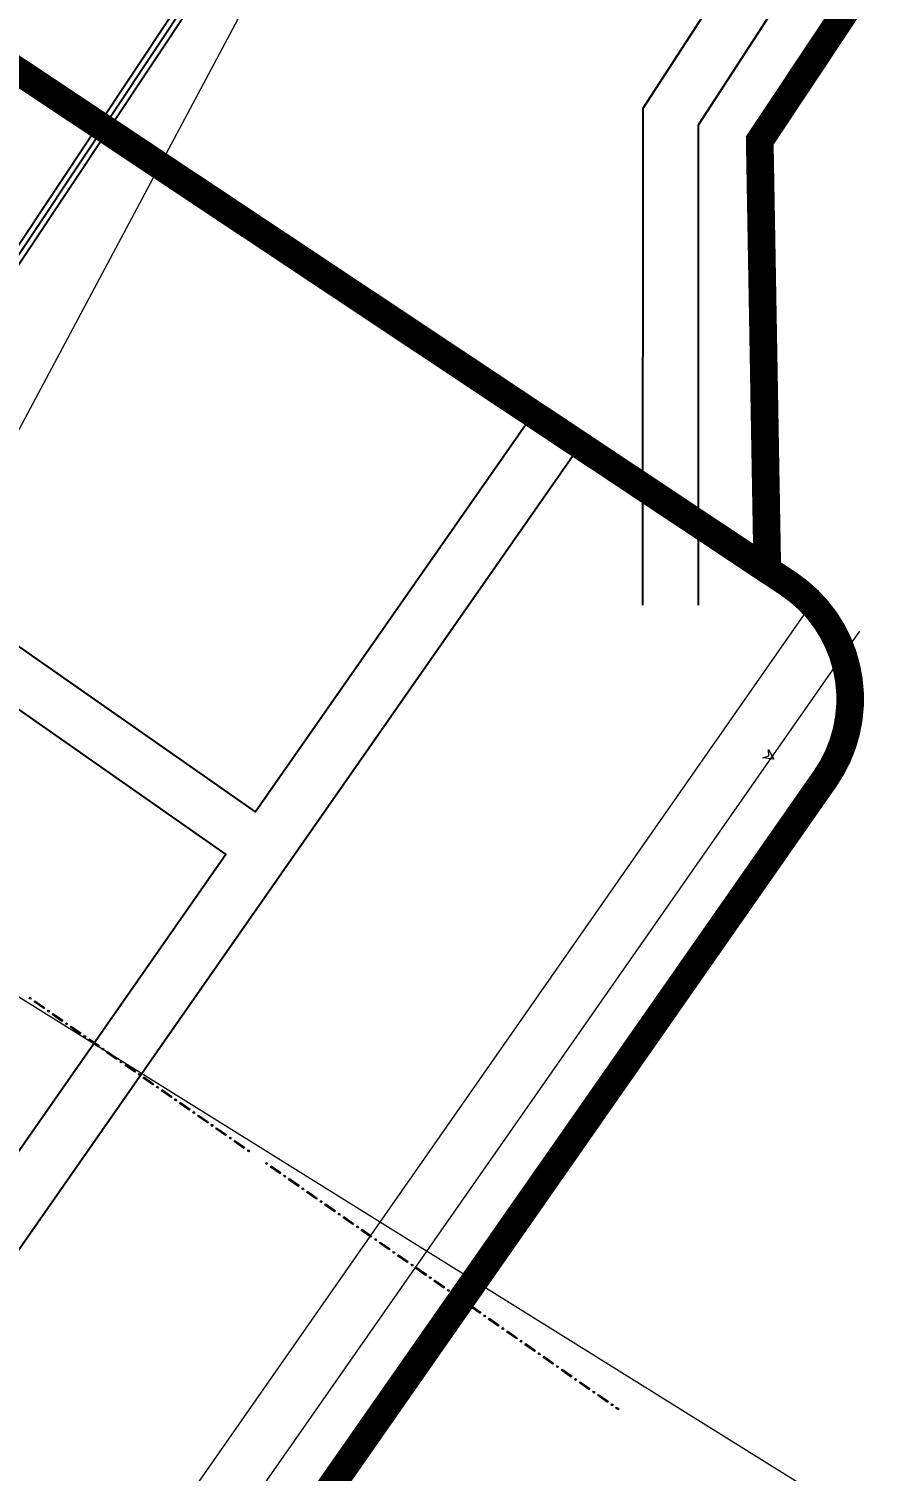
# Model space of a CAD drawing. Extents: x 10599 to 11843, y 9771 to 9967.
# Drawn here: x 10699.92 to 10703, y 9790.9 to 9796.1 of the extents above; entities that cross this region are included whole.
import ezdxf

# ---------------------------------------------------------------- set-up
doc = ezdxf.new("R2010")
doc.units = 0
doc.header["$MEASUREMENT"] = 0
doc.linetypes.add('DASHED', pattern=[0.75, 0.5, -0.25])
doc.layers.add('PROY', color=3, linetype='Continuous')
doc.layers.add('taller', color=3, linetype='Continuous')
doc.dimstyles.get("Standard").update_dxf_attribs({"dimtxt": 0.18, "dimasz": 0.18, "dimexe": 0.18, "dimexo": 0.0625, "dimgap": 0.09, "dimtad": 0, "dimtih": 1, "dimtoh": 1, "dimdec": 4, "dimzin": 0, "dimdsep": 46, "dimtxsty": 'Standard', "dimcen": 0.09, "dimclrd": 254, "dimclre": 254, "dimadec": 0, "dimazin": 0, "dimtfac": 1, "dimtdec": 4, "dimtofl": 0, "dimtmove": 0, "dimatfit": 3, "dimfxl": 0, "dimtolj": 1, "dimtzin": 0, "dimarcsym": 0})

# ---------------------------------------------------------------- blocks, each defined once
blk = doc.blocks.new('*D12')
at = {"layer": 'taller', "color": 254, "linetype": 'Continuous', "lineweight": 0, "transparency": 16777216}
for p, q in [((10692.9791, 9818.5803), (10718.8412, 9802.4728)), ((10683.2541, 9802.966), (10709.1162, 9786.8585)), ((10718.5932, 9802.4152), (10713.4296, 9794.1246)), ((10709.0586, 9787.1065), (10711.4735, 9790.9839))]:
    blk.add_line(p, q, dxfattribs=at)
for points in [[(10718.5678, 9802.4311), (10718.6187, 9802.3993), (10718.6884, 9802.568)], [(10709.0331, 9787.1223), (10709.0841, 9787.0906), (10708.9634, 9786.9537)]]:
    blk.add_solid(points, dxfattribs=at)
at = {"layer": 'taller', "color": 0, "linetype": 'Continuous', "lineweight": 0, "transparency": 16777216, "insert": (10712.4516, 9792.5542), "char_height": 1, "attachment_point": 5, "rotation": 58.0845}
blk.add_mtext('\\A1;18.40', dxfattribs=at)

msp = doc.modelspace()

# ---------------------------------------------------------------- linework, layer by layer
at = {"color": 7, "lineweight": 0}
for p, q in [((10700.7399, 9793.2764), (10701.7425, 9794.7121)), ((10702.5932, 9793.478), (10702.5919, 9793.5008)), ((10702.5919, 9793.5008), (10702.6107, 9793.4658)), ((10702.5714, 9793.4714), (10702.5932, 9793.478)), ((10702.6107, 9793.4658), (10702.5714, 9793.4714)), ((10702.5932, 9793.478), (10702.5932, 9793.478))]:
    msp.add_line(p, q, dxfattribs=at)
at = {"color": 5, "lineweight": 0}
for p, q in [((10699.9224, 9792.6026), (10699.9253, 9792.6068)), ((10699.9253, 9792.6068), (10699.9299, 9792.6037)), ((10699.9253, 9792.6068), (10699.9253, 9792.6068)), ((10699.9269, 9792.5995), (10699.9224, 9792.6026)), ((10699.9299, 9792.6037), (10699.9269, 9792.5995)), ((10699.9399, 9792.5904), (10699.9428, 9792.5946)), ((10699.9749, 9792.566), (10699.9399, 9792.5904)), ((10699.9428, 9792.5946), (10699.9778, 9792.5702)), ((10699.9428, 9792.5946), (10699.9428, 9792.5946)), ((10699.9778, 9792.5702), (10699.9749, 9792.566)), ((10699.9882, 9792.5567), (10699.9911, 9792.5609)), ((10699.9924, 9792.5537), (10699.9882, 9792.5567)), ((10699.9911, 9792.5609), (10699.9953, 9792.5579)), ((10699.9911, 9792.5609), (10699.9911, 9792.5609)), ((10699.9953, 9792.5579), (10699.9924, 9792.5537)), ((10700.0057, 9792.5444), (10700.0086, 9792.5486)), ((10700.0407, 9792.52), (10700.0057, 9792.5444)), ((10700.0086, 9792.5486), (10700.0436, 9792.5242)), ((10700.0086, 9792.5486), (10700.0086, 9792.5486)), ((10700.0436, 9792.5242), (10700.0407, 9792.52)), ((10700.0537, 9792.5109), (10700.0566, 9792.5151)), ((10700.0582, 9792.5078), (10700.0537, 9792.5109)), ((10700.0566, 9792.5151), (10700.0612, 9792.512)), ((10700.0566, 9792.5151), (10700.0566, 9792.5151)), ((10700.0612, 9792.512), (10700.0582, 9792.5078)), ((10700.0712, 9792.4987), (10700.0741, 9792.5029)), ((10700.0741, 9792.5029), (10700.1091, 9792.4785)), ((10700.0741, 9792.5029), (10700.0741, 9792.5029)), ((10700.1062, 9792.4743), (10700.0712, 9792.4987)), ((10700.1091, 9792.4785), (10700.1062, 9792.4743)), ((10700.1195, 9792.465), (10700.1224, 9792.4692)), ((10700.1237, 9792.462), (10700.1195, 9792.465)), ((10700.1224, 9792.4692), (10700.1266, 9792.4662)), ((10700.1224, 9792.4692), (10700.1224, 9792.4692)), ((10700.1266, 9792.4662), (10700.1237, 9792.462)), ((10700.137, 9792.4528), (10700.1399, 9792.457)), ((10700.172, 9792.4283), (10700.137, 9792.4528)), ((10700.1399, 9792.457), (10700.1749, 9792.4325)), ((10700.1399, 9792.457), (10700.1399, 9792.457)), ((10700.1749, 9792.4325), (10700.172, 9792.4283)), ((10700.185, 9792.4193), (10700.1879, 9792.4235)), ((10700.1895, 9792.4161), (10700.185, 9792.4193)), ((10700.1879, 9792.4235), (10700.1924, 9792.4203)), ((10700.1879, 9792.4235), (10700.1879, 9792.4235)), ((10700.1924, 9792.4203), (10700.1895, 9792.4161)), ((10700.2025, 9792.407), (10700.2054, 9792.4112)), ((10700.2375, 9792.3826), (10700.2025, 9792.407)), ((10700.2054, 9792.4112), (10700.2404, 9792.3868)), ((10700.2054, 9792.4112), (10700.2054, 9792.4112)), ((10700.2404, 9792.3868), (10700.2375, 9792.3826)), ((10700.2508, 9792.3733), (10700.2537, 9792.3775)), ((10700.255, 9792.3704), (10700.2508, 9792.3733)), ((10700.2537, 9792.3775), (10700.2579, 9792.3746)), ((10700.2537, 9792.3775), (10700.2537, 9792.3775)), ((10700.2579, 9792.3746), (10700.255, 9792.3704)), ((10700.2683, 9792.3611), (10700.2712, 9792.3653)), ((10700.3033, 9792.3366), (10700.2683, 9792.3611)), ((10700.2712, 9792.3653), (10700.3062, 9792.3408)), ((10700.2712, 9792.3653), (10700.2712, 9792.3653)), ((10700.3062, 9792.3408), (10700.3033, 9792.3366)), ((10700.3162, 9792.3276), (10700.3192, 9792.3318)), ((10700.3208, 9792.3244), (10700.3162, 9792.3276)), ((10700.3192, 9792.3318), (10700.3237, 9792.3286)), ((10700.3192, 9792.3318), (10700.3192, 9792.3318)), ((10700.3237, 9792.3286), (10700.3208, 9792.3244)), ((10700.3337, 9792.3153), (10700.3367, 9792.3195)), ((10700.3688, 9792.2909), (10700.3337, 9792.3153)), ((10700.3367, 9792.3195), (10700.3717, 9792.2951)), ((10700.3367, 9792.3195), (10700.3367, 9792.3195)), ((10700.3717, 9792.2951), (10700.3688, 9792.2909)), ((10700.3821, 9792.2816), (10700.385, 9792.2858)), ((10700.3863, 9792.2787), (10700.3821, 9792.2816)), ((10700.385, 9792.2858), (10700.3892, 9792.2829)), ((10700.385, 9792.2858), (10700.385, 9792.2858)), ((10700.3892, 9792.2829), (10700.3863, 9792.2787)), ((10700.3996, 9792.2694), (10700.4025, 9792.2736)), ((10700.4346, 9792.2449), (10700.3996, 9792.2694)), ((10700.4025, 9792.2736), (10700.4375, 9792.2491)), ((10700.4025, 9792.2736), (10700.4025, 9792.2736)), ((10700.4375, 9792.2491), (10700.4346, 9792.2449)), ((10700.4475, 9792.2359), (10700.4505, 9792.2401)), ((10700.4521, 9792.2327), (10700.4475, 9792.2359)), ((10700.4505, 9792.2401), (10700.455, 9792.2369)), ((10700.4505, 9792.2401), (10700.4505, 9792.2401)), ((10700.455, 9792.2369), (10700.4521, 9792.2327)), ((10700.465, 9792.2236), (10700.468, 9792.2279)), ((10700.5, 9792.1992), (10700.465, 9792.2236)), ((10700.468, 9792.2279), (10700.503, 9792.2034)), ((10700.468, 9792.2279), (10700.468, 9792.2279)), ((10700.503, 9792.2034), (10700.5, 9792.1992)), ((10700.5133, 9792.1899), (10700.5163, 9792.1941)), ((10700.5175, 9792.187), (10700.5133, 9792.1899)), ((10700.5163, 9792.1941), (10700.5205, 9792.1912)), ((10700.5163, 9792.1941), (10700.5163, 9792.1941)), ((10700.5205, 9792.1912), (10700.5175, 9792.187)), ((10700.5308, 9792.1777), (10700.5338, 9792.1819)), ((10700.5659, 9792.1532), (10700.5308, 9792.1777)), ((10700.5338, 9792.1819), (10700.5688, 9792.1574)), ((10700.5338, 9792.1819), (10700.5338, 9792.1819)), ((10700.5688, 9792.1574), (10700.5659, 9792.1532)), ((10700.5788, 9792.1442), (10700.5817, 9792.1484)), ((10700.5834, 9792.141), (10700.5788, 9792.1442)), ((10700.5817, 9792.1484), (10700.5863, 9792.1452)), ((10700.5817, 9792.1484), (10700.5817, 9792.1484)), ((10700.5863, 9792.1452), (10700.5834, 9792.141)), ((10700.5963, 9792.132), (10700.5992, 9792.1362)), ((10700.6313, 9792.1075), (10700.5963, 9792.132)), ((10700.5992, 9792.1362), (10700.6343, 9792.1117)), ((10700.5992, 9792.1362), (10700.5992, 9792.1362)), ((10700.6343, 9792.1117), (10700.6313, 9792.1075)), ((10700.6446, 9792.0982), (10700.6476, 9792.1024)), ((10700.6488, 9792.0953), (10700.6446, 9792.0982)), ((10700.6476, 9792.1024), (10700.6518, 9792.0995)), ((10700.6476, 9792.1024), (10700.6476, 9792.1024)), ((10700.6518, 9792.0995), (10700.6488, 9792.0953)), ((10700.6621, 9792.086), (10700.6651, 9792.0902)), ((10700.6971, 9792.0615), (10700.6621, 9792.086)), ((10700.6651, 9792.0902), (10700.7001, 9792.0657)), ((10700.6651, 9792.0902), (10700.6651, 9792.0902)), ((10700.7001, 9792.0657), (10700.6971, 9792.0615)), ((10700.7101, 9792.0525), (10700.713, 9792.0567)), ((10700.7146, 9792.0493), (10700.7101, 9792.0525)), ((10700.713, 9792.0567), (10700.7176, 9792.0535)), ((10700.713, 9792.0567), (10700.713, 9792.0567)), ((10700.7176, 9792.0535), (10700.7146, 9792.0493)), ((10700.7759, 9792.0065), (10700.7788, 9792.0107)), ((10700.7801, 9792.0036), (10700.7759, 9792.0065)), ((10700.7788, 9792.0107), (10700.783, 9792.0078)), ((10700.7788, 9792.0107), (10700.7788, 9792.0107)), ((10700.783, 9792.0078), (10700.7801, 9792.0036)), ((10700.7934, 9791.9943), (10700.7963, 9791.9985)), ((10700.8284, 9791.9699), (10700.7934, 9791.9943)), ((10700.7963, 9791.9985), (10700.8314, 9791.9741)), ((10700.7963, 9791.9985), (10700.7963, 9791.9985)), ((10700.8314, 9791.9741), (10700.8284, 9791.9699)), ((10700.8414, 9791.9608), (10700.8443, 9791.965)), ((10700.8459, 9791.9576), (10700.8414, 9791.9608)), ((10700.8443, 9791.965), (10700.8489, 9791.9618)), ((10700.8443, 9791.965), (10700.8443, 9791.965)), ((10700.8489, 9791.9618), (10700.8459, 9791.9576)), ((10700.8589, 9791.9486), (10700.8618, 9791.9528)), ((10700.8939, 9791.9241), (10700.8589, 9791.9486)), ((10700.8618, 9791.9528), (10700.8968, 9791.9283)), ((10700.8618, 9791.9528), (10700.8618, 9791.9528)), ((10700.8968, 9791.9283), (10700.8939, 9791.9241)), ((10700.9072, 9791.9148), (10700.9101, 9791.919)), ((10700.9114, 9791.9119), (10700.9072, 9791.9148)), ((10700.9101, 9791.919), (10700.9143, 9791.9161)), ((10700.9101, 9791.919), (10700.9101, 9791.919)), ((10700.9143, 9791.9161), (10700.9114, 9791.9119)), ((10700.9247, 9791.9026), (10700.9276, 9791.9068)), ((10700.9597, 9791.8782), (10700.9247, 9791.9026)), ((10700.9276, 9791.9068), (10700.9626, 9791.8824)), ((10700.9276, 9791.9068), (10700.9276, 9791.9068)), ((10700.9626, 9791.8824), (10700.9597, 9791.8782)), ((10700.9727, 9791.8691), (10700.9756, 9791.8733)), ((10700.9772, 9791.8659), (10700.9727, 9791.8691)), ((10700.9756, 9791.8733), (10700.9801, 9791.8701)), ((10700.9756, 9791.8733), (10700.9756, 9791.8733)), ((10700.9801, 9791.8701), (10700.9772, 9791.8659)), ((10700.9902, 9791.8569), (10700.9931, 9791.8611)), ((10701.0252, 9791.8324), (10700.9902, 9791.8569)), ((10700.9931, 9791.8611), (10701.0281, 9791.8366)), ((10700.9931, 9791.8611), (10700.9931, 9791.8611)), ((10701.0281, 9791.8366), (10701.0252, 9791.8324)), ((10701.0385, 9791.8232), (10701.0414, 9791.8274)), ((10701.0414, 9791.8274), (10701.0456, 9791.8244)), ((10701.0414, 9791.8274), (10701.0414, 9791.8274)), ((10701.0427, 9791.8202), (10701.0385, 9791.8232)), ((10701.0456, 9791.8244), (10701.0427, 9791.8202)), ((10701.056, 9791.8109), (10701.0589, 9791.8151)), ((10701.091, 9791.7865), (10701.056, 9791.8109)), ((10701.0589, 9791.8151), (10701.0939, 9791.7907)), ((10701.0589, 9791.8151), (10701.0589, 9791.8151)), ((10701.0939, 9791.7907), (10701.091, 9791.7865)), ((10701.1039, 9791.7774), (10701.1069, 9791.7816)), ((10701.1085, 9791.7743), (10701.1039, 9791.7774)), ((10701.1069, 9791.7816), (10701.1114, 9791.7785)), ((10701.1069, 9791.7816), (10701.1069, 9791.7816)), ((10701.1114, 9791.7785), (10701.1085, 9791.7743)), ((10701.1214, 9791.7652), (10701.1244, 9791.7694)), ((10701.1565, 9791.7408), (10701.1214, 9791.7652)), ((10701.1244, 9791.7694), (10701.1594, 9791.745)), ((10701.1244, 9791.7694), (10701.1244, 9791.7694)), ((10701.1594, 9791.745), (10701.1565, 9791.7408)), ((10701.1698, 9791.7315), (10701.1727, 9791.7357)), ((10701.174, 9791.7285), (10701.1698, 9791.7315)), ((10701.1727, 9791.7357), (10701.1769, 9791.7327)), ((10701.1727, 9791.7357), (10701.1727, 9791.7357)), ((10701.1769, 9791.7327), (10701.174, 9791.7285)), ((10701.1873, 9791.7192), (10701.1902, 9791.7234)), ((10701.1902, 9791.7234), (10701.2252, 9791.699)), ((10701.1902, 9791.7234), (10701.1902, 9791.7234)), ((10701.2223, 9791.6948), (10701.1873, 9791.7192)), ((10701.2252, 9791.699), (10701.2223, 9791.6948)), ((10701.2352, 9791.6857), (10701.2382, 9791.6899)), ((10701.2398, 9791.6826), (10701.2352, 9791.6857)), ((10701.2382, 9791.6899), (10701.2427, 9791.6868)), ((10701.2382, 9791.6899), (10701.2382, 9791.6899)), ((10701.2427, 9791.6868), (10701.2398, 9791.6826)), ((10701.2527, 9791.6735), (10701.2557, 9791.6777)), ((10701.2877, 9791.6491), (10701.2527, 9791.6735)), ((10701.2557, 9791.6777), (10701.2907, 9791.6533)), ((10701.2557, 9791.6777), (10701.2557, 9791.6777)), ((10701.2907, 9791.6533), (10701.2877, 9791.6491)), ((10701.301, 9791.6398), (10701.304, 9791.644)), ((10701.3052, 9791.6368), (10701.301, 9791.6398)), ((10701.304, 9791.644), (10701.3082, 9791.641)), ((10701.304, 9791.644), (10701.304, 9791.644)), ((10701.3082, 9791.641), (10701.3052, 9791.6368)), ((10701.3185, 9791.6275), (10701.3215, 9791.6317)), ((10701.3536, 9791.6031), (10701.3185, 9791.6275)), ((10701.3215, 9791.6317), (10701.3565, 9791.6073)), ((10701.3215, 9791.6317), (10701.3215, 9791.6317)), ((10701.3565, 9791.6073), (10701.3536, 9791.6031)), ((10701.3665, 9791.5941), (10701.3694, 9791.5983)), ((10701.3711, 9791.5909), (10701.3665, 9791.5941)), ((10701.3694, 9791.5983), (10701.374, 9791.5951)), ((10701.3694, 9791.5983), (10701.3694, 9791.5983)), ((10701.374, 9791.5951), (10701.3711, 9791.5909)), ((10701.384, 9791.5818), (10701.3869, 9791.586)), ((10701.419, 9791.5574), (10701.384, 9791.5818)), ((10701.3869, 9791.586), (10701.422, 9791.5616)), ((10701.3869, 9791.586), (10701.3869, 9791.586)), ((10701.422, 9791.5616), (10701.419, 9791.5574)), ((10701.4323, 9791.5481), (10701.4353, 9791.5523)), ((10701.4365, 9791.5451), (10701.4323, 9791.5481)), ((10701.4353, 9791.5523), (10701.4395, 9791.5494)), ((10701.4353, 9791.5523), (10701.4353, 9791.5523)), ((10701.4395, 9791.5494), (10701.4365, 9791.5451)), ((10701.4498, 9791.5359), (10701.4528, 9791.5401)), ((10701.4848, 9791.5114), (10701.4498, 9791.5359)), ((10701.4528, 9791.5401), (10701.4878, 9791.5156)), ((10701.4528, 9791.5401), (10701.4528, 9791.5401)), ((10701.4878, 9791.5156), (10701.4848, 9791.5114)), ((10701.4978, 9791.5024), (10701.5007, 9791.5066)), ((10701.5023, 9791.4992), (10701.4978, 9791.5024)), ((10701.5007, 9791.5066), (10701.5053, 9791.5034)), ((10701.5007, 9791.5066), (10701.5007, 9791.5066)), ((10701.5053, 9791.5034), (10701.5023, 9791.4992)), ((10701.5153, 9791.4901), (10701.5182, 9791.4943)), ((10701.5503, 9791.4657), (10701.5153, 9791.4901)), ((10701.5182, 9791.4943), (10701.5532, 9791.4699)), ((10701.5182, 9791.4943), (10701.5182, 9791.4943)), ((10701.5532, 9791.4699), (10701.5503, 9791.4657)), ((10701.5636, 9791.4564), (10701.5665, 9791.4606)), ((10701.5665, 9791.4606), (10701.5707, 9791.4577)), ((10701.5665, 9791.4606), (10701.5665, 9791.4606)), ((10701.5678, 9791.4535), (10701.5636, 9791.4564)), ((10701.5707, 9791.4577), (10701.5678, 9791.4535)), ((10701.5811, 9791.4442), (10701.584, 9791.4484)), ((10701.6161, 9791.4197), (10701.5811, 9791.4442)), ((10701.584, 9791.4484), (10701.6191, 9791.4239)), ((10701.584, 9791.4484), (10701.584, 9791.4484)), ((10701.6191, 9791.4239), (10701.6161, 9791.4197)), ((10701.6291, 9791.4107), (10701.632, 9791.4149)), ((10701.6336, 9791.4075), (10701.6291, 9791.4107)), ((10701.632, 9791.4149), (10701.6366, 9791.4117)), ((10701.632, 9791.4149), (10701.632, 9791.4149)), ((10701.6366, 9791.4117), (10701.6336, 9791.4075)), ((10701.6466, 9791.3984), (10701.6495, 9791.4026)), ((10701.6816, 9791.374), (10701.6466, 9791.3984)), ((10701.6495, 9791.4026), (10701.6845, 9791.3782)), ((10701.6495, 9791.4026), (10701.6495, 9791.4026)), ((10701.6845, 9791.3782), (10701.6816, 9791.374)), ((10701.6949, 9791.3647), (10701.6978, 9791.3689)), ((10701.6991, 9791.3618), (10701.6949, 9791.3647)), ((10701.6978, 9791.3689), (10701.702, 9791.366)), ((10701.6978, 9791.3689), (10701.6978, 9791.3689)), ((10701.702, 9791.366), (10701.6991, 9791.3618)), ((10701.7124, 9791.3525), (10701.7153, 9791.3567)), ((10701.7153, 9791.3567), (10701.7503, 9791.3322)), ((10701.7153, 9791.3567), (10701.7153, 9791.3567)), ((10701.7474, 9791.328), (10701.7124, 9791.3525)), ((10701.7503, 9791.3322), (10701.7474, 9791.328)), ((10701.7604, 9791.319), (10701.7633, 9791.3232)), ((10701.7649, 9791.3158), (10701.7604, 9791.319)), ((10701.7633, 9791.3232), (10701.7678, 9791.32)), ((10701.7633, 9791.3232), (10701.7633, 9791.3232)), ((10701.7678, 9791.32), (10701.7649, 9791.3158)), ((10701.7779, 9791.3068), (10701.7808, 9791.311)), ((10701.8129, 9791.2823), (10701.7779, 9791.3068)), ((10701.7808, 9791.311), (10701.8158, 9791.2865)), ((10701.7808, 9791.311), (10701.7808, 9791.311)), ((10701.8158, 9791.2865), (10701.8129, 9791.2823)), ((10701.8262, 9791.273), (10701.8291, 9791.2772)), ((10701.8304, 9791.2701), (10701.8262, 9791.273)), ((10701.8291, 9791.2772), (10701.8333, 9791.2743)), ((10701.8291, 9791.2772), (10701.8291, 9791.2772)), ((10701.8333, 9791.2743), (10701.8304, 9791.2701)), ((10701.8437, 9791.2608), (10701.8466, 9791.265)), ((10701.8787, 9791.2363), (10701.8437, 9791.2608)), ((10701.8466, 9791.265), (10701.8816, 9791.2405)), ((10701.8466, 9791.265), (10701.8466, 9791.265)), ((10701.8816, 9791.2405), (10701.8787, 9791.2363)), ((10701.8916, 9791.2273), (10701.8946, 9791.2315)), ((10701.8962, 9791.2241), (10701.8916, 9791.2273)), ((10701.8946, 9791.2315), (10701.8991, 9791.2283)), ((10701.8946, 9791.2315), (10701.8946, 9791.2315)), ((10701.8991, 9791.2283), (10701.8962, 9791.2241)), ((10701.9092, 9791.2151), (10701.9121, 9791.2193)), ((10701.9442, 9791.1906), (10701.9092, 9791.2151)), ((10701.9121, 9791.2193), (10701.9471, 9791.1948)), ((10701.9121, 9791.2193), (10701.9121, 9791.2193)), ((10701.9471, 9791.1948), (10701.9442, 9791.1906)), ((10701.9575, 9791.1813), (10701.9604, 9791.1855)), ((10701.9617, 9791.1784), (10701.9575, 9791.1813)), ((10701.9604, 9791.1855), (10701.9646, 9791.1826)), ((10701.9604, 9791.1855), (10701.9604, 9791.1855)), ((10701.9646, 9791.1826), (10701.9617, 9791.1784)), ((10701.975, 9791.1691), (10701.9779, 9791.1733)), ((10702.01, 9791.1447), (10701.975, 9791.1691)), ((10701.9779, 9791.1733), (10702.0129, 9791.1489)), ((10701.9779, 9791.1733), (10701.9779, 9791.1733)), ((10702.0129, 9791.1489), (10702.01, 9791.1447)), ((10702.0229, 9791.1356), (10702.0259, 9791.1398)), ((10702.0275, 9791.1324), (10702.0229, 9791.1356)), ((10702.0259, 9791.1398), (10702.0304, 9791.1366)), ((10702.0259, 9791.1398), (10702.0259, 9791.1398)), ((10702.0304, 9791.1366), (10702.0275, 9791.1324)), ((10702.0404, 9791.1234), (10702.0434, 9791.1276)), ((10702.0492, 9791.1173), (10702.0404, 9791.1234)), ((10702.0434, 9791.1276), (10702.0521, 9791.1215)), ((10702.0434, 9791.1276), (10702.0434, 9791.1276)), ((10702.0521, 9791.1215), (10702.0492, 9791.1173))]:
    msp.add_line(p, q, dxfattribs=at)
at = {"color": 254, "lineweight": 0}
msp.add_line((10700.0231, 9791.8958), (10699.0697, 9790.5308), dxfattribs=at)
at = {"color": 3, "linetype": 'DASHED', "lineweight": 0, "const_width": 0.1}
msp.add_lwpolyline([(10707.2057, 9800.8068, 0.274011), (10705.3688, 9799.9217), (10702.5602, 9795.699), (10702.5875, 9794.1501)], format="xyb", dxfattribs=at)
at = {"color": 96, "lineweight": 0}
for points in [[(10699.8208, 9789.835), (10702.7561, 9794.038)], [(10702.9204, 9793.9287), (10699.9438, 9789.6666)]]:
    msp.add_lwpolyline(points, dxfattribs=at)
at = {"layer": 'PROY', "color": 254, "linetype": 'Continuous'}
for points in [[(10706.4362, 9801.156), (10705.4286, 9800.8779), (10702.1384, 9795.8144), (10702.1373, 9794.0221)], [(10706.4894, 9800.9633), (10705.555, 9800.7053), (10702.3384, 9795.7551), (10702.3373, 9794.0219)]]:
    msp.add_lwpolyline(points, dxfattribs=at)
at = {"layer": 'PROY', "color": 3, "linetype": 'DASHED', "const_width": 0.1}
msp.add_lwpolyline([(10693.0634, 9801.0355, 0.534023), (10693.0304, 9799.3737), (10697.4473, 9796.289, 0.385653), (10698.1134, 9796.3738), (10698.2357, 9796.5166, -0.379145), (10698.8924, 9796.6078), (10702.6637, 9794.0994, -0.420881), (10702.7967, 9793.3968), (10700.3967, 9789.9602, -0.414214), (10699.7005, 9789.8366), (10688.417, 9797.7167, 0.24798), (10687.4897, 9797.8318)], format="xyb", dxfattribs=at)
at = {"layer": 'PROY', "color": 5, "linetype": 'Continuous'}
for points in [[(10702.1508, 9798.7309), (10697.3018, 9791.4405)], [(10702.1673, 9798.7197), (10697.3185, 9791.4295)], [(10702.1839, 9798.7085), (10697.3351, 9791.4184)]]:
    msp.add_lwpolyline(points, dxfattribs=at)
at = {"layer": 'PROY', "color": 96, "linetype": 'Continuous'}
msp.add_lwpolyline([(10698.0231, 9794.9447), (10698.6382, 9794.5151), (10696.8406, 9791.9413), (10697.0059, 9791.8259), (10698.8034, 9794.3997), (10699.6342, 9793.8195), (10697.8816, 9791.3101), (10698.0269, 9791.1639), (10699.8005, 9793.7033), (10700.6326, 9793.1222), (10698.8736, 9790.6043), (10699.0697, 9790.5308), (10701.9115, 9794.5998), (10701.7425, 9794.7121), (10700.7399, 9793.2764), (10698.1306, 9795.0987)], dxfattribs=at)
at = {"layer": 'taller', "color": 1, "linetype": 'Continuous', "lineweight": 0, "flags": 128}
msp.add_lwpolyline([(10703.6069, 9801.6311), (10698.9551, 9792.9144), (10689.2153, 9798.435)], dxfattribs=at)

# ---------------------------------------------------------------- dimensions: what is measured, and where the dimension line sits
at = {"layer": 'taller', "color": 0, "linetype": 'Continuous', "lineweight": 0}
dim = msp.add_linear_dim(base=(10718.6884, 9802.568), p1=(10683.2011, 9802.999), p2=(10692.926, 9818.6133), angle=58.0845, dimstyle='Standard', override={"dimtxt": 1, "dimtih": 0, "dimtoh": 0, "dimdec": 2, "dimdsep": 0, "dimaunit": 1, "dimadec": 3, "dimtdec": 2, "dimlwd": 0, "dimlwe": 0}, dxfattribs=at)
dim.commit()
dim.dimension.update_dxf_attribs({"geometry": '*D12', "text_midpoint": (10712.4516, 9792.5542), "dimtype": 161})

doc.saveas('drawing.dxf')
